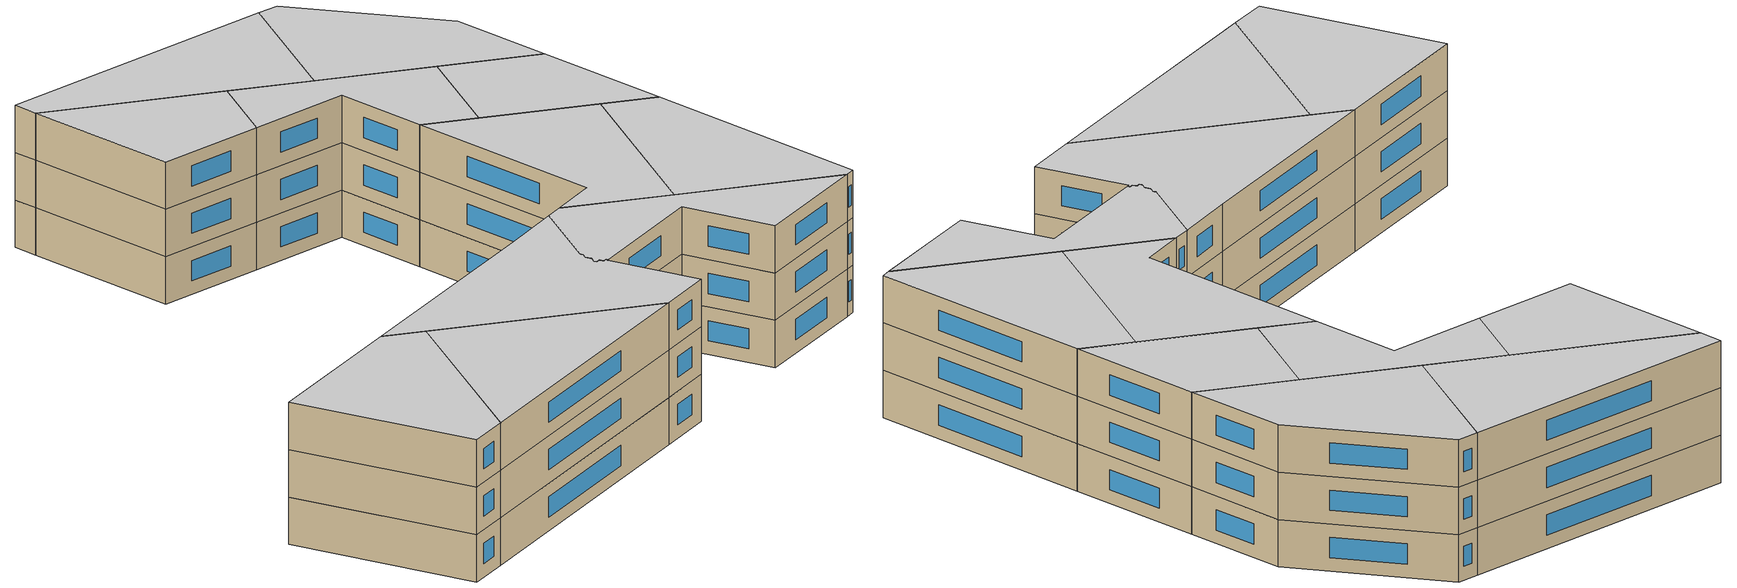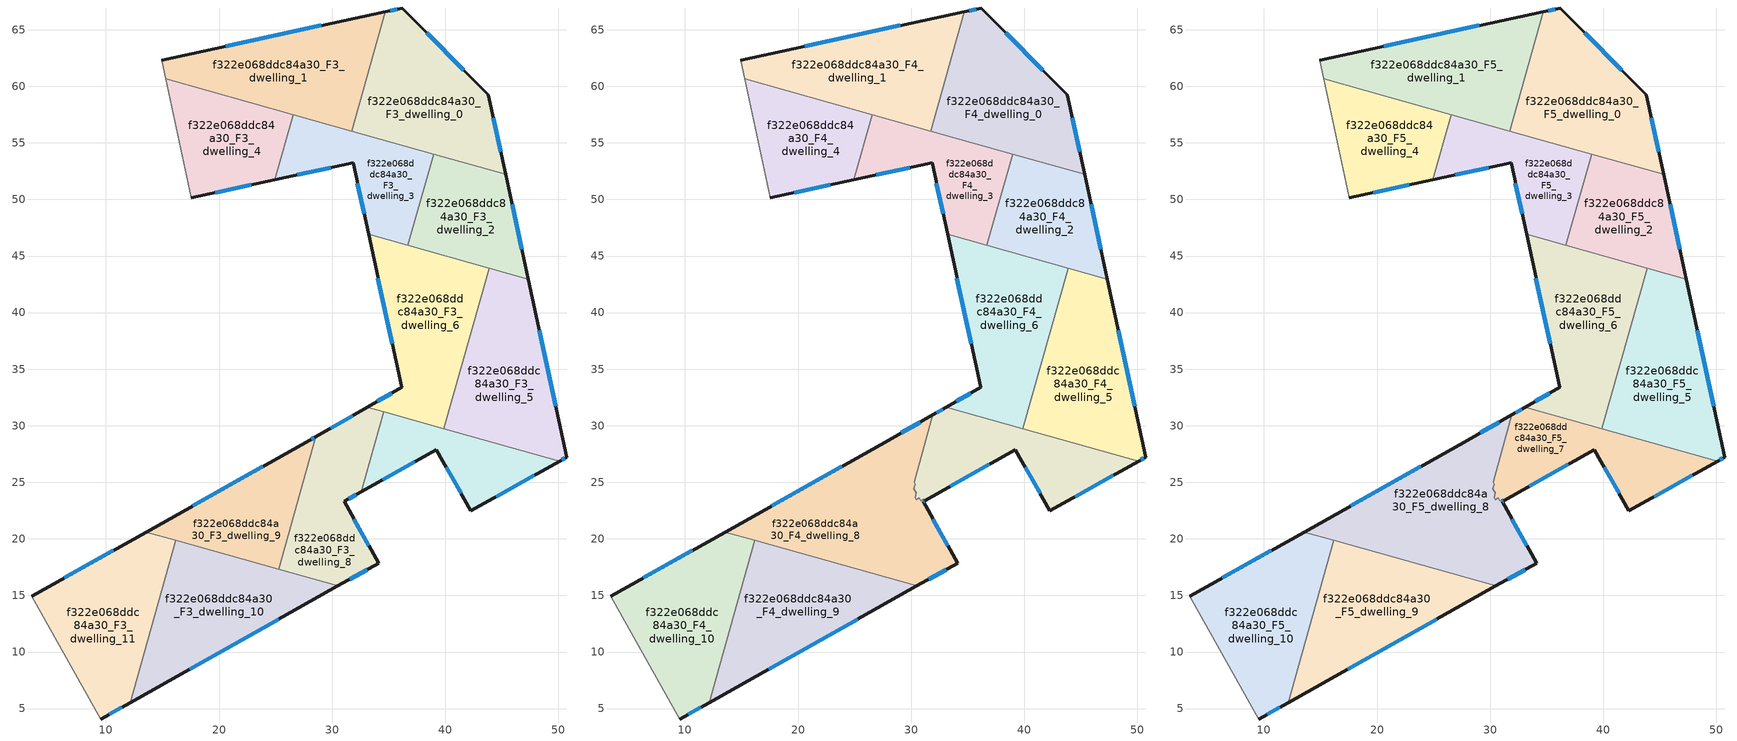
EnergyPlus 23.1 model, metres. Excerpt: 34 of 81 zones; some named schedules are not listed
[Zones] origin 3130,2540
f322e068ddc84a30_F3_dwelling_0
 floor to f322e068ddc84a30_F2_dwelling_0 (EU_floor_Construction): 43.8,59.23 45.32,52.21 31.72,56.04 34.69,66.6 36.18,66.92 z9
 wall outside (EU_wall_Construction): 45.32,52.21 43.8,59.23 36.18,66.92 34.69,66.6 z9:12
 wall to f322e068ddc84a30_F3_dwelling_1 (EU_wall_Construction): 34.69,66.6 31.72,56.04 z9:12
 wall to f322e068ddc84a30_F3_dwelling_3 (EU_wall_Construction): 31.72,56.04 38.96,54 z9:12
 wall to f322e068ddc84a30_F3_dwelling_2 (EU_wall_Construction): 38.96,54 45.32,52.21 z9:12
 window (EU_Window_Construction): 35.76,66.83 35.12,66.69 / 41.63,61.43 38.36,64.72 / 44.89,54.22 44.24,57.23 z9.86:11.14
f322e068ddc84a30_F3_dwelling_1
 floor to f322e068ddc84a30_F2_dwelling_1 (EU_floor_Construction): 34.69,66.6 31.72,56.04 15.29,60.65 14.93,62.32 z9
 wall outside (EU_wall_Construction): 34.69,66.6 14.93,62.32 z9:12
 wall adiabatic (EU_wall_Construction): 14.93,62.32 15.29,60.65 z9:12
 wall to f322e068ddc84a30_F3_dwelling_4 (EU_wall_Construction): 15.29,60.65 26.55,57.49 z9:12
 wall to f322e068ddc84a30_F3_dwelling_3 (EU_wall_Construction): 26.55,57.49 31.72,56.04 z9:12
 window (EU_Window_Construction): 29.04,65.38 20.58,63.54 z9.86:11.14
f322e068ddc84a30_F3_dwelling_10
 floor to f322e068ddc84a30_F2_dwelling_10 (EU_floor_Construction): 30.51,15.84 12.14,5.54 16.17,19.87 z9
 wall outside (EU_wall_Construction): 12.14,5.54 30.51,15.84 z9:12
 wall to f322e068ddc84a30_F3_dwelling_11 (EU_wall_Construction): 16.17,19.87 12.14,5.54 z9:12
 wall to f322e068ddc84a30_F3_dwelling_9 (EU_wall_Construction): 25.26,17.31 16.17,19.87 z9:12
 wall to f322e068ddc84a30_F3_dwelling_8 (EU_wall_Construction): 30.51,15.84 25.26,17.31 z9:12
 window (EU_Window_Construction): 17.39,8.48 25.26,12.89 z9.86:11.14
f322e068ddc84a30_F3_dwelling_11
 floor to f322e068ddc84a30_F2_dwelling_11 (EU_floor_Construction): 16.17,19.87 12.14,5.54 9.54,4.08 3.45,14.95 13.54,20.6 z9
 wall outside (EU_wall_Construction): 9.54,4.08 12.14,5.54 / 13.54,20.6 3.45,14.95 z9:12
 wall adiabatic (EU_wall_Construction): 3.45,14.95 9.54,4.08 z9:12
 wall to f322e068ddc84a30_F3_dwelling_9 (EU_wall_Construction): 16.17,19.87 13.54,20.6 z9:12
 window (EU_Window_Construction): 10.29,4.5 11.4,5.12 / 10.66,18.99 6.34,16.56 z9.86:11.14
f322e068ddc84a30_F3_dwelling_2
 floor to f322e068ddc84a30_F2_dwelling_2 (EU_floor_Construction): 45.32,52.21 47.33,42.95 36.69,45.94 38.96,54 z9
 wall outside (EU_wall_Construction): 47.33,42.95 45.32,52.21 z9:12
 wall to f322e068ddc84a30_F3_dwelling_3 (EU_wall_Construction): 38.96,54 36.69,45.94 z9:12
 wall to f322e068ddc84a30_F3_dwelling_6 (EU_wall_Construction): 36.69,45.94 43.86,43.92 z9:12
 wall to f322e068ddc84a30_F3_dwelling_5 (EU_wall_Construction): 43.86,43.92 47.33,42.95 z9:12
 window (EU_Window_Construction): 46.75,45.6 45.89,49.57 z9.86:11.14
f322e068ddc84a30_F3_dwelling_3
 floor to f322e068ddc84a30_F2_dwelling_3 (EU_floor_Construction): 38.96,54 36.69,45.94 33.21,46.92 31.84,53.24 24.94,51.74 26.55,57.49 z9
 wall outside (EU_wall_Construction): 24.94,51.74 31.84,53.24 33.21,46.92 z9:12
 wall to f322e068ddc84a30_F3_dwelling_4 (EU_wall_Construction): 26.55,57.49 24.94,51.74 z9:12
 wall to f322e068ddc84a30_F3_dwelling_6 (EU_wall_Construction): 33.21,46.92 36.69,45.94 z9:12
 window (EU_Window_Construction): 32.23,51.43 32.82,48.72 / 26.91,52.17 29.87,52.81 z9.86:11.14
f322e068ddc84a30_F3_dwelling_4
 floor to f322e068ddc84a30_F2_dwelling_4 (EU_floor_Construction): 26.55,57.49 24.94,51.74 17.56,50.15 15.29,60.65 z9
 wall outside (EU_wall_Construction): 17.56,50.15 24.94,51.74 z9:12
 wall adiabatic (EU_wall_Construction): 15.29,60.65 17.56,50.15 z9:12
 window (EU_Window_Construction): 19.67,50.6 22.83,51.29 z9.86:11.14
f322e068ddc84a30_F3_dwelling_5
 floor to f322e068ddc84a30_F2_dwelling_5 (EU_floor_Construction): 47.33,42.95 50.72,27.23 50.09,26.88 39.88,29.75 43.86,43.92 z9
 wall outside (EU_wall_Construction): 50.09,26.88 50.72,27.23 47.33,42.95 z9:12
 wall to f322e068ddc84a30_F3_dwelling_6 (EU_wall_Construction): 43.86,43.92 39.88,29.75 z9:12
 wall to f322e068ddc84a30_F3_dwelling_7 (EU_wall_Construction): 39.88,29.75 50.09,26.88 z9:12
 window (EU_Window_Construction): 49.75,31.72 48.3,38.46 / 50.27,26.98 50.54,27.13 z9.86:11.14
f322e068ddc84a30_F3_dwelling_6
 floor to f322e068ddc84a30_F2_dwelling_6 (EU_floor_Construction): 43.86,43.92 39.88,29.75 33.12,31.65 36.14,33.39 33.21,46.92 z9
 wall outside (EU_wall_Construction): 33.21,46.92 36.14,33.39 33.12,31.65 z9:12
 wall to f322e068ddc84a30_F3_dwelling_8 (EU_wall_Construction): 33.12,31.65 34.54,31.25 z9:12
 wall to f322e068ddc84a30_F3_dwelling_7 (EU_wall_Construction): 34.54,31.25 39.88,29.75 z9:12
 window (EU_Window_Construction): 35.27,32.89 33.98,32.15 / 34.05,43.05 35.3,37.25 z9.86:11.14
f322e068ddc84a30_F3_dwelling_7
 floor to f322e068ddc84a30_F2_dwelling_7 (EU_floor_Construction): 50.09,26.88 42.25,22.48 39.22,27.89 32.55,24.15 34.54,31.25 z9
 wall outside (EU_wall_Construction): 32.55,24.15 39.22,27.89 42.25,22.48 50.09,26.88 z9:12
 wall to f322e068ddc84a30_F3_dwelling_8 (EU_wall_Construction): 34.54,31.25 32.55,24.15 z9:12
 window (EU_Window_Construction): 44.49,23.74 47.85,25.62 / 40.08,26.35 41.38,24.03 / 34.45,25.22 37.31,26.82 z9.86:11.14
f322e068ddc84a30_F3_dwelling_8
 floor to f322e068ddc84a30_F2_dwelling_8 (EU_floor_Construction): 34.54,31.25 32.55,24.15 31.05,23.31 34.1,17.85 30.51,15.84 25.26,17.31 28.55,29.02 33.12,31.65 z9
 wall outside (EU_wall_Construction): 33.12,31.65 28.55,29.02 / 30.51,15.84 34.1,17.85 31.05,23.31 32.55,24.15 z9:12
 wall to f322e068ddc84a30_F3_dwelling_9 (EU_wall_Construction): 28.55,29.02 25.26,17.31 z9:12
 window (EU_Window_Construction): 31.81,30.9 29.85,29.77 / 31.48,23.55 32.12,23.91 / 33.23,19.41 31.92,21.75 / 31.54,16.41 33.08,17.28 z9.86:11.14
f322e068ddc84a30_F3_dwelling_9
 floor to f322e068ddc84a30_F2_dwelling_9 (EU_floor_Construction): 28.55,29.02 25.26,17.31 13.54,20.6 28.01,28.72 z9
 wall outside (EU_wall_Construction): 28.55,29.02 28.01,28.72 13.54,20.6 z9:12
 window (EU_Window_Construction): 23.88,26.4 17.68,22.92 / 28.4,28.94 28.17,28.8 z9.86:11.14
f322e068ddc84a30_F4_dwelling_0
 floor to f322e068ddc84a30_F3_dwelling_0 (EU_floor_Construction): 43.8,59.23 45.32,52.21 31.72,56.04 34.69,66.6 36.18,66.92 z12
 wall outside (EU_wall_Construction): 45.32,52.21 43.8,59.23 36.18,66.92 34.69,66.6 z12:15
 wall to f322e068ddc84a30_F4_dwelling_1 (EU_wall_Construction): 34.69,66.6 31.72,56.04 z12:15
 wall to f322e068ddc84a30_F4_dwelling_3 (EU_wall_Construction): 31.72,56.04 38.96,54 z12:15
 wall to f322e068ddc84a30_F4_dwelling_2 (EU_wall_Construction): 38.96,54 45.32,52.21 z12:15
 window (EU_Window_Construction): 35.76,66.83 35.12,66.69 / 41.63,61.43 38.36,64.72 / 44.89,54.22 44.24,57.23 z12.86:14.14
f322e068ddc84a30_F4_dwelling_1
 floor to f322e068ddc84a30_F3_dwelling_1 (EU_floor_Construction): 34.69,66.6 31.72,56.04 15.29,60.65 14.93,62.32 z12
 wall outside (EU_wall_Construction): 34.69,66.6 14.93,62.32 z12:15
 wall adiabatic (EU_wall_Construction): 14.93,62.32 15.29,60.65 z12:15
 wall to f322e068ddc84a30_F4_dwelling_4 (EU_wall_Construction): 15.29,60.65 26.55,57.49 z12:15
 wall to f322e068ddc84a30_F4_dwelling_3 (EU_wall_Construction): 26.55,57.49 31.72,56.04 z12:15
 window (EU_Window_Construction): 29.04,65.38 20.58,63.54 z12.86:14.14
f322e068ddc84a30_F4_dwelling_10
 floor to f322e068ddc84a30_F3_dwelling_11 (EU_floor_Construction): 16.17,19.87 12.14,5.54 9.54,4.08 3.45,14.95 13.54,20.6 z12
 wall outside (EU_wall_Construction): 9.54,4.08 12.14,5.54 / 13.54,20.6 3.45,14.95 z12:15
 wall to f322e068ddc84a30_F4_dwelling_9 (EU_wall_Construction): 12.14,5.54 16.17,19.87 z12:15
 wall adiabatic (EU_wall_Construction): 3.45,14.95 9.54,4.08 z12:15
 wall to f322e068ddc84a30_F4_dwelling_8 (EU_wall_Construction): 16.17,19.87 13.54,20.6 z12:15
 window (EU_Window_Construction): 10.29,4.5 11.4,5.12 / 10.66,18.99 6.34,16.56 z12.86:14.14
f322e068ddc84a30_F4_dwelling_2
 floor to f322e068ddc84a30_F3_dwelling_2 (EU_floor_Construction): 45.32,52.21 47.33,42.95 36.69,45.94 38.96,54 z12
 wall outside (EU_wall_Construction): 47.33,42.95 45.32,52.21 z12:15
 wall to f322e068ddc84a30_F4_dwelling_3 (EU_wall_Construction): 38.96,54 36.69,45.94 z12:15
 wall to f322e068ddc84a30_F4_dwelling_6 (EU_wall_Construction): 36.69,45.94 43.86,43.92 z12:15
 wall to f322e068ddc84a30_F4_dwelling_5 (EU_wall_Construction): 43.86,43.92 47.33,42.95 z12:15
 window (EU_Window_Construction): 46.75,45.6 45.89,49.57 z12.86:14.14
f322e068ddc84a30_F4_dwelling_3
 floor to f322e068ddc84a30_F3_dwelling_3 (EU_floor_Construction): 38.96,54 36.69,45.94 33.21,46.92 31.84,53.24 24.94,51.74 26.55,57.49 z12
 wall outside (EU_wall_Construction): 24.94,51.74 31.84,53.24 33.21,46.92 z12:15
 wall to f322e068ddc84a30_F4_dwelling_4 (EU_wall_Construction): 26.55,57.49 24.94,51.74 z12:15
 wall to f322e068ddc84a30_F4_dwelling_6 (EU_wall_Construction): 33.21,46.92 36.69,45.94 z12:15
 window (EU_Window_Construction): 32.23,51.43 32.82,48.72 / 26.91,52.17 29.87,52.81 z12.86:14.14
f322e068ddc84a30_F4_dwelling_4
 floor to f322e068ddc84a30_F3_dwelling_4 (EU_floor_Construction): 26.55,57.49 24.94,51.74 17.56,50.15 15.29,60.65 z12
 wall outside (EU_wall_Construction): 17.56,50.15 24.94,51.74 z12:15
 wall adiabatic (EU_wall_Construction): 15.29,60.65 17.56,50.15 z12:15
 window (EU_Window_Construction): 19.67,50.6 22.83,51.29 z12.86:14.14
f322e068ddc84a30_F4_dwelling_5
 floor to f322e068ddc84a30_F3_dwelling_5 (EU_floor_Construction): 47.33,42.95 50.72,27.23 50.09,26.88 39.88,29.75 43.86,43.92 z12
 wall outside (EU_wall_Construction): 50.09,26.88 50.72,27.23 47.33,42.95 z12:15
 wall to f322e068ddc84a30_F4_dwelling_6 (EU_wall_Construction): 43.86,43.92 39.88,29.75 z12:15
 wall to f322e068ddc84a30_F4_dwelling_7 (EU_wall_Construction): 39.88,29.75 50.09,26.88 z12:15
 window (EU_Window_Construction): 49.75,31.72 48.3,38.46 / 50.27,26.98 50.54,27.13 z12.86:14.14
f322e068ddc84a30_F4_dwelling_6
 floor to f322e068ddc84a30_F3_dwelling_6 (EU_floor_Construction): 43.86,43.92 39.88,29.75 33.12,31.65 36.14,33.39 33.21,46.92 z12
 wall outside (EU_wall_Construction): 33.21,46.92 36.14,33.39 33.12,31.65 z12:15
 wall to f322e068ddc84a30_F4_dwelling_7 (EU_wall_Construction): 33.12,31.65 39.88,29.75 z12:15
 window (EU_Window_Construction): 35.27,32.89 33.98,32.15 / 34.05,43.05 35.3,37.25 z12.86:14.14
f322e068ddc84a30_F4_dwelling_7
 floor to f322e068ddc84a30_F3_dwelling_7 (EU_floor_Construction): 50.09,26.88 42.25,22.48 39.22,27.89 32.55,24.15 34.54,31.25 z12
 floor to f322e068ddc84a30_F3_dwelling_8 (EU_floor_Construction): 34.54,31.25 32.55,24.15 31.18,23.38 31.1,23.51 30.84,23.36 30.7,23.62 30.43,23.48 30.34,23.65 30.45,24.06 30.24,24.43 30.36,24.84 30.26,25.02 31.93,30.97 33.12,31.65 z12
 wall outside (EU_wall_Construction): 33.12,31.65 31.93,30.97 / 31.18,23.38 39.22,27.89 42.25,22.48 50.09,26.88 z12:15
 wall to f322e068ddc84a30_F4_dwelling_8 (EU_wall_Construction): 31.93,30.97 30.26,25.02 30.36,24.84 30.24,24.43 30.45,24.06 30.34,23.65 30.43,23.48 30.7,23.62 30.84,23.36 31.1,23.51 31.18,23.38 z12:15
 window (EU_Window_Construction): 32.78,31.46 32.27,31.16 / 44.49,23.74 47.85,25.62 / 40.08,26.35 41.38,24.03 / 33.47,24.67 36.92,26.6 z12.86:14.14
f322e068ddc84a30_F4_dwelling_8
 floor to f322e068ddc84a30_F3_dwelling_8 (EU_floor_Construction): 31.93,30.97 30.26,25.02 30.36,24.84 30.24,24.43 30.45,24.06 30.34,23.65 30.43,23.48 30.7,23.62 30.84,23.36 31.1,23.51 31.18,23.38 31.05,23.31 34.1,17.85 30.51,15.84 25.26,17.31 28.55,29.02 z12
 floor to f322e068ddc84a30_F3_dwelling_9 (EU_floor_Construction): 28.55,29.02 25.26,17.31 13.54,20.6 28.01,28.72 z12
 wall outside (EU_wall_Construction): 30.51,15.84 34.1,17.85 31.05,23.31 31.18,23.38 / 31.93,30.97 28.01,28.72 13.54,20.6 z12:15
 wall to f322e068ddc84a30_F4_dwelling_9 (EU_wall_Construction): 16.17,19.87 30.51,15.84 z12:15
 window (EU_Window_Construction): 31.08,23.33 31.14,23.36 / 33.23,19.41 31.92,21.75 / 31.54,16.41 33.08,17.28 / 23.88,26.4 17.68,22.92 / 30.81,30.32 29.13,29.36 z12.86:14.14
f322e068ddc84a30_F4_dwelling_9
 floor to f322e068ddc84a30_F3_dwelling_10 (EU_floor_Construction): 30.51,15.84 12.14,5.54 16.17,19.87 z12
 wall outside (EU_wall_Construction): 12.14,5.54 30.51,15.84 z12:15
 window (EU_Window_Construction): 17.39,8.48 25.26,12.89 z12.86:14.14
f322e068ddc84a30_F5_dwelling_0
 floor to f322e068ddc84a30_F4_dwelling_0 (EU_floor_Construction): 43.8,59.23 45.32,52.21 31.72,56.04 34.69,66.6 36.18,66.92 z15
 wall outside (EU_wall_Construction): 45.32,52.21 43.8,59.23 36.18,66.92 34.69,66.6 z15:18
 wall to f322e068ddc84a30_F5_dwelling_1 (EU_wall_Construction): 34.69,66.6 31.72,56.04 z15:18
 wall to f322e068ddc84a30_F5_dwelling_3 (EU_wall_Construction): 31.72,56.04 38.96,54 z15:18
 wall to f322e068ddc84a30_F5_dwelling_2 (EU_wall_Construction): 38.96,54 45.32,52.21 z15:18
 window (EU_Window_Construction): 35.76,66.83 35.12,66.69 / 41.63,61.43 38.36,64.72 / 44.89,54.22 44.24,57.23 z15.86:17.14
 ceiling to f322e068ddc84a30_F6_dwelling_0 (EU_floor_Construction): 45.32,52.21 43.8,59.23 36.18,66.92 34.69,66.6 31.72,56.04 z18
f322e068ddc84a30_F5_dwelling_1
 floor to f322e068ddc84a30_F4_dwelling_1 (EU_floor_Construction): 34.69,66.6 31.72,56.04 15.29,60.65 14.93,62.32 z15
 wall outside (EU_wall_Construction): 34.69,66.6 14.93,62.32 z15:18
 wall adiabatic (EU_wall_Construction): 14.93,62.32 15.29,60.65 z15:18
 wall to f322e068ddc84a30_F5_dwelling_4 (EU_wall_Construction): 15.29,60.65 26.55,57.49 z15:18
 wall to f322e068ddc84a30_F5_dwelling_3 (EU_wall_Construction): 26.55,57.49 31.72,56.04 z15:18
 window (EU_Window_Construction): 29.04,65.38 20.58,63.54 z15.86:17.14
 ceiling to f322e068ddc84a30_F6_dwelling_1 (EU_floor_Construction): 31.72,56.04 34.69,66.6 14.93,62.32 15.29,60.65 z18
f322e068ddc84a30_F5_dwelling_10
 floor to f322e068ddc84a30_F4_dwelling_10 (EU_floor_Construction): 16.17,19.87 12.14,5.54 9.54,4.08 3.45,14.95 13.54,20.6 z15
 wall outside (EU_wall_Construction): 9.54,4.08 12.14,5.54 / 13.54,20.6 3.45,14.95 z15:18
 wall to f322e068ddc84a30_F5_dwelling_9 (EU_wall_Construction): 12.14,5.54 16.17,19.87 z15:18
 wall adiabatic (EU_wall_Construction): 3.45,14.95 9.54,4.08 z15:18
 wall to f322e068ddc84a30_F5_dwelling_8 (EU_wall_Construction): 16.17,19.87 13.54,20.6 z15:18
 window (EU_Window_Construction): 10.29,4.5 11.4,5.12 / 10.66,18.99 6.34,16.56 z15.86:17.14
 ceiling to f322e068ddc84a30_F6_dwelling_10 (EU_floor_Construction): 12.14,5.54 16.17,19.87 13.54,20.6 3.45,14.95 9.54,4.08 z18
f322e068ddc84a30_F5_dwelling_2
 floor to f322e068ddc84a30_F4_dwelling_2 (EU_floor_Construction): 45.32,52.21 47.33,42.95 36.69,45.94 38.96,54 z15
 wall outside (EU_wall_Construction): 47.33,42.95 45.32,52.21 z15:18
 wall to f322e068ddc84a30_F5_dwelling_3 (EU_wall_Construction): 38.96,54 36.69,45.94 z15:18
 wall to f322e068ddc84a30_F5_dwelling_6 (EU_wall_Construction): 36.69,45.94 43.86,43.92 z15:18
 wall to f322e068ddc84a30_F5_dwelling_5 (EU_wall_Construction): 43.86,43.92 47.33,42.95 z15:18
 window (EU_Window_Construction): 46.75,45.6 45.89,49.57 z15.86:17.14
 ceiling to f322e068ddc84a30_F6_dwelling_2 (EU_floor_Construction): 47.33,42.95 45.32,52.21 38.96,54 36.69,45.94 z18
f322e068ddc84a30_F5_dwelling_3
 floor to f322e068ddc84a30_F4_dwelling_3 (EU_floor_Construction): 38.96,54 36.69,45.94 33.21,46.92 31.84,53.24 24.94,51.74 26.55,57.49 z15
 wall outside (EU_wall_Construction): 24.94,51.74 31.84,53.24 33.21,46.92 z15:18
 wall to f322e068ddc84a30_F5_dwelling_4 (EU_wall_Construction): 26.55,57.49 24.94,51.74 z15:18
 wall to f322e068ddc84a30_F5_dwelling_6 (EU_wall_Construction): 33.21,46.92 36.69,45.94 z15:18
 window (EU_Window_Construction): 32.23,51.43 32.82,48.72 / 26.91,52.17 29.87,52.81 z15.86:17.14
 ceiling to f322e068ddc84a30_F6_dwelling_3 (EU_floor_Construction): 36.69,45.94 38.96,54 26.55,57.49 24.94,51.74 31.84,53.24 33.21,46.92 z18
f322e068ddc84a30_F5_dwelling_4
 floor to f322e068ddc84a30_F4_dwelling_4 (EU_floor_Construction): 26.55,57.49 24.94,51.74 17.56,50.15 15.29,60.65 z15
 wall outside (EU_wall_Construction): 17.56,50.15 24.94,51.74 z15:18
 wall adiabatic (EU_wall_Construction): 15.29,60.65 17.56,50.15 z15:18
 window (EU_Window_Construction): 19.67,50.6 22.83,51.29 z15.86:17.14
 ceiling to f322e068ddc84a30_F6_dwelling_4 (EU_floor_Construction): 24.94,51.74 26.55,57.49 15.29,60.65 17.56,50.15 z18
f322e068ddc84a30_F5_dwelling_5
 floor to f322e068ddc84a30_F4_dwelling_5 (EU_floor_Construction): 47.33,42.95 50.72,27.23 50.09,26.88 39.88,29.75 43.86,43.92 z15
 wall outside (EU_wall_Construction): 50.09,26.88 50.72,27.23 47.33,42.95 z15:18
 wall to f322e068ddc84a30_F5_dwelling_6 (EU_wall_Construction): 43.86,43.92 39.88,29.75 z15:18
 wall to f322e068ddc84a30_F5_dwelling_7 (EU_wall_Construction): 39.88,29.75 50.09,26.88 z15:18
 window (EU_Window_Construction): 49.75,31.72 48.3,38.46 / 50.27,26.98 50.54,27.13 z15.86:17.14
 ceiling to f322e068ddc84a30_F6_dwelling_5 (EU_floor_Construction): 50.72,27.23 47.33,42.95 43.86,43.92 39.88,29.75 50.09,26.88 z18
f322e068ddc84a30_F5_dwelling_6
 floor to f322e068ddc84a30_F4_dwelling_6 (EU_floor_Construction): 43.86,43.92 39.88,29.75 33.12,31.65 36.14,33.39 33.21,46.92 z15
 wall outside (EU_wall_Construction): 33.21,46.92 36.14,33.39 33.12,31.65 z15:18
 wall to f322e068ddc84a30_F5_dwelling_7 (EU_wall_Construction): 33.12,31.65 39.88,29.75 z15:18
 window (EU_Window_Construction): 35.27,32.89 33.98,32.15 / 34.05,43.05 35.3,37.25 z15.86:17.14
 ceiling to f322e068ddc84a30_F6_dwelling_6 (EU_floor_Construction): 39.88,29.75 43.86,43.92 33.21,46.92 36.14,33.39 33.12,31.65 z18
f322e068ddc84a30_F5_dwelling_7
 floor to f322e068ddc84a30_F4_dwelling_7 (EU_floor_Construction): 50.09,26.88 42.25,22.48 39.22,27.89 31.18,23.38 31.1,23.51 30.84,23.36 30.7,23.62 30.43,23.48 30.34,23.65 30.45,24.06 30.24,24.43 30.36,24.84 30.26,25.02 31.93,30.97 33.12,31.65 z15
 wall outside (EU_wall_Construction): 33.12,31.65 31.93,30.97 / 31.18,23.38 39.22,27.89 42.25,22.48 50.09,26.88 z15:18
 wall to f322e068ddc84a30_F5_dwelling_8 (EU_wall_Construction): 31.93,30.97 30.26,25.02 30.36,24.84 30.24,24.43 30.45,24.06 30.34,23.65 30.43,23.48 30.7,23.62 30.84,23.36 31.1,23.51 31.18,23.38 z15:18
 window (EU_Window_Construction): 32.78,31.46 32.27,31.16 / 44.49,23.74 47.85,25.62 / 40.08,26.35 41.38,24.03 / 33.47,24.67 36.92,26.6 z15.86:17.14
 ceiling to f322e068ddc84a30_F6_dwelling_7 (EU_floor_Construction): 50.09,26.88 33.12,31.65 31.93,30.97 30.26,25.02 30.36,24.84 30.24,24.43 30.45,24.06 30.34,23.65 30.43,23.48 30.7,23.62 30.84,23.36 31.1,23.51 31.18,23.38 39.22,27.89 42.25,22.48 z18
f322e068ddc84a30_F5_dwelling_8
 floor to f322e068ddc84a30_F4_dwelling_8 (EU_floor_Construction): 31.93,30.97 30.26,25.02 30.36,24.84 30.24,24.43 30.45,24.06 30.34,23.65 30.43,23.48 30.7,23.62 30.84,23.36 31.1,23.51 31.18,23.38 31.05,23.31 34.1,17.85 30.51,15.84 13.54,20.6 28.01,28.72 z15
 wall outside (EU_wall_Construction): 30.51,15.84 34.1,17.85 31.05,23.31 31.18,23.38 / 31.93,30.97 28.01,28.72 13.54,20.6 z15:18
 wall to f322e068ddc84a30_F5_dwelling_9 (EU_wall_Construction): 16.17,19.87 30.51,15.84 z15:18
 window (EU_Window_Construction): 31.08,23.33 31.14,23.36 / 33.23,19.41 31.92,21.75 / 31.54,16.41 33.08,17.28 / 23.88,26.4 17.68,22.92 / 30.81,30.32 29.13,29.36 z15.86:17.14
 ceiling to f322e068ddc84a30_F6_dwelling_8 (EU_floor_Construction): 34.1,17.85 31.05,23.31 31.18,23.38 31.1,23.51 30.84,23.36 30.7,23.62 30.43,23.48 30.34,23.65 30.45,24.06 30.24,24.43 30.36,24.84 30.26,25.02 31.93,30.97 28.01,28.72 13.54,20.6 30.51,15.84 z18
f322e068ddc84a30_F5_dwelling_9
 floor to f322e068ddc84a30_F4_dwelling_9 (EU_floor_Construction): 30.51,15.84 12.14,5.54 16.17,19.87 z15
 wall outside (EU_wall_Construction): 12.14,5.54 30.51,15.84 z15:18
 window (EU_Window_Construction): 17.39,8.48 25.26,12.89 z15.86:17.14
 ceiling to f322e068ddc84a30_F6_dwelling_9 (EU_floor_Construction): 30.51,15.84 16.17,19.87 12.14,5.54 z18
[Building]
EU S2 Campaign: North Axis=0; Terrain=City; Solar Distribution=FullExterior
[Site:Location]
Helsinki-Vantaa.AP: Latitude=60.317; Longitude=24.963; Time Zone=2; Elevation=54.6
[SizingPeriod:WeatherFileDays]
AnnualSizingPeriod: Begin Month=1; Begin Day of Month=1; End Month=12; End Day of Month=31; Day of Week for Start Day=Monday; Use Weather File Daylight Saving Period=No; Use Weather File Rain and Snow Indicators=No
[MATERIAL]
EU_InternalMass_Material: Roughness=MediumRough; Thickness=0.1; Conductivity=1; Density=1800; Specific Heat=900; Thermal Absorptance=0.9; Solar Absorptance=0.7; Visible Absorptance=0.7
[MATERIAL:NOMASS] Roughness=MediumRough; Thermal Absorptance=0.9; Solar Absorptance=0.7; Visible Absorptance=0.7
Name | Thermal Resistance
EU_wall_NoMass | 5.91765
EU_floor_NoMass | 6.2875
[WINDOWMATERIAL:SIMPLEGLAZINGSYSTEM]
EU_Window_SimpleGlazing: UFactor=0.994035; Solar Heat Gain Coefficient=0.7; Visible Transmittance=0.7
[CONSTRUCTION]
EU_wall_Construction: EU_wall_NoMass
EU_floor_Construction: EU_floor_NoMass
EU_Window_Construction: EU_Window_SimpleGlazing
EU_InternalMass_Construction: EU_InternalMass_Material
[ZONE] Type=1; Multiplier=1; Ceiling Height=autocalculate; Floor Area=autocalculate; Part of Total Floor Area=Yes
Name | Volume
f322e068ddc84a30_F3_dwelling_0; f322e068ddc84a30_F4_dwelling_0; f322e068ddc84a30_F5_dwelling_0 | 332.662
f322e068ddc84a30_F3_dwelling_1; f322e068ddc84a30_F4_dwelling_1; f322e068ddc84a30_F5_dwelling_1 | 332.667
f322e068ddc84a30_F3_dwelling_10; f322e068ddc84a30_F4_dwelling_9; f322e068ddc84a30_F5_dwelling_9 | 332.653
f322e068ddc84a30_F4_dwelling_10; f322e068ddc84a30_F5_dwelling_10; f322e068ddc84a30_F3_dwelling_11 | 332.717
f322e068ddc84a30_F3_dwelling_2; f322e068ddc84a30_F4_dwelling_2; f322e068ddc84a30_F5_dwelling_2 | 221.779
f322e068ddc84a30_F3_dwelling_3; f322e068ddc84a30_F4_dwelling_3; f322e068ddc84a30_F5_dwelling_3 | 221.792
f322e068ddc84a30_F3_dwelling_4; f322e068ddc84a30_F4_dwelling_4; f322e068ddc84a30_F5_dwelling_4 | 226.344
f322e068ddc84a30_F3_dwelling_5; f322e068ddc84a30_F4_dwelling_5; f322e068ddc84a30_F5_dwelling_5 | 330.368
f322e068ddc84a30_F3_dwelling_6; f322e068ddc84a30_F4_dwelling_6; f322e068ddc84a30_F5_dwelling_6 | 330.428
f322e068ddc84a30_F3_dwelling_7 | 191.161
f322e068ddc84a30_F4_dwelling_7; f322e068ddc84a30_F5_dwelling_7 | 248.999
f322e068ddc84a30_F3_dwelling_8 | 252.43
f322e068ddc84a30_F4_dwelling_8; f322e068ddc84a30_F5_dwelling_8 | 416.416
f322e068ddc84a30_F3_dwelling_9 | 221.81
[INTERNALMASS] Construction=EU_InternalMass_Construction
Name | Zone or ZoneList | Surface Area
f322e068ddc84a30_F3_dwelling_0_EU_InternalMass | f322e068ddc84a30_F3_dwelling_0 | 110.887
f322e068ddc84a30_F3_dwelling_1_EU_InternalMass | f322e068ddc84a30_F3_dwelling_1 | 110.889
f322e068ddc84a30_F3_dwelling_2_EU_InternalMass | f322e068ddc84a30_F3_dwelling_2 | 73.9264
f322e068ddc84a30_F3_dwelling_3_EU_InternalMass | f322e068ddc84a30_F3_dwelling_3 | 73.9304
f322e068ddc84a30_F3_dwelling_4_EU_InternalMass | f322e068ddc84a30_F3_dwelling_4 | 75.4497
f322e068ddc84a30_F3_dwelling_5_EU_InternalMass | f322e068ddc84a30_F3_dwelling_5 | 110.122
f322e068ddc84a30_F3_dwelling_6_EU_InternalMass | f322e068ddc84a30_F3_dwelling_6 | 110.142
f322e068ddc84a30_F3_dwelling_7_EU_InternalMass | f322e068ddc84a30_F3_dwelling_7 | 63.7204
f322e068ddc84a30_F3_dwelling_8_EU_InternalMass | f322e068ddc84a30_F3_dwelling_8 | 84.1442
f322e068ddc84a30_F3_dwelling_9_EU_InternalMass | f322e068ddc84a30_F3_dwelling_9 | 73.9368
f322e068ddc84a30_F3_dwelling_10_EU_InternalMass | f322e068ddc84a30_F3_dwelling_10 | 110.891
f322e068ddc84a30_F3_dwelling_11_EU_InternalMass | f322e068ddc84a30_F3_dwelling_11 | 110.906
f322e068ddc84a30_F4_dwelling_0_EU_InternalMass | f322e068ddc84a30_F4_dwelling_0 | 110.887
f322e068ddc84a30_F4_dwelling_1_EU_InternalMass | f322e068ddc84a30_F4_dwelling_1 | 110.889
f322e068ddc84a30_F4_dwelling_2_EU_InternalMass | f322e068ddc84a30_F4_dwelling_2 | 73.9264
f322e068ddc84a30_F4_dwelling_3_EU_InternalMass | f322e068ddc84a30_F4_dwelling_3 | 73.9304
f322e068ddc84a30_F4_dwelling_4_EU_InternalMass | f322e068ddc84a30_F4_dwelling_4 | 75.4497
f322e068ddc84a30_F4_dwelling_5_EU_InternalMass | f322e068ddc84a30_F4_dwelling_5 | 110.122
f322e068ddc84a30_F4_dwelling_6_EU_InternalMass | f322e068ddc84a30_F4_dwelling_6 | 110.142
f322e068ddc84a30_F4_dwelling_7_EU_InternalMass | f322e068ddc84a30_F4_dwelling_7 | 83.0002
f322e068ddc84a30_F4_dwelling_8_EU_InternalMass | f322e068ddc84a30_F4_dwelling_8 | 138.805
f322e068ddc84a30_F4_dwelling_9_EU_InternalMass | f322e068ddc84a30_F4_dwelling_9 | 110.891
f322e068ddc84a30_F4_dwelling_10_EU_InternalMass | f322e068ddc84a30_F4_dwelling_10 | 110.906
f322e068ddc84a30_F5_dwelling_0_EU_InternalMass | f322e068ddc84a30_F5_dwelling_0 | 110.887
f322e068ddc84a30_F5_dwelling_1_EU_InternalMass | f322e068ddc84a30_F5_dwelling_1 | 110.889
f322e068ddc84a30_F5_dwelling_2_EU_InternalMass | f322e068ddc84a30_F5_dwelling_2 | 73.9264
f322e068ddc84a30_F5_dwelling_3_EU_InternalMass | f322e068ddc84a30_F5_dwelling_3 | 73.9304
f322e068ddc84a30_F5_dwelling_4_EU_InternalMass | f322e068ddc84a30_F5_dwelling_4 | 75.4497
f322e068ddc84a30_F5_dwelling_5_EU_InternalMass | f322e068ddc84a30_F5_dwelling_5 | 110.122
f322e068ddc84a30_F5_dwelling_6_EU_InternalMass | f322e068ddc84a30_F5_dwelling_6 | 110.142
f322e068ddc84a30_F5_dwelling_7_EU_InternalMass | f322e068ddc84a30_F5_dwelling_7 | 83.0002
f322e068ddc84a30_F5_dwelling_8_EU_InternalMass | f322e068ddc84a30_F5_dwelling_8 | 138.805
f322e068ddc84a30_F5_dwelling_9_EU_InternalMass | f322e068ddc84a30_F5_dwelling_9 | 110.891
f322e068ddc84a30_F5_dwelling_10_EU_InternalMass | f322e068ddc84a30_F5_dwelling_10 | 110.906
[OTHEREQUIPMENT] Fuel Type=Electricity; Design Level Calculation Method=Watts/Area; Power per Zone Floor Area=1; Fraction Latent=0; Fraction Radiant=0; Fraction Lost=0; Carbon Dioxide Generation Rate=0; EndUse Subcategory=EU_Step8_InternalGains
Name | Zone or ZoneList or Space or SpaceList | Schedule
EU_Step8_InternalGain_f322e068ddc84a30_F3_dwelling_0_f000 | f322e068ddc84a30_F3_dwelling_0 | EU_Step8_GainSchedule_f322e068ddc84a30_F3_dwelling_0_f000
EU_Step8_InternalGain_f322e068ddc84a30_F3_dwelling_1_f000 | f322e068ddc84a30_F3_dwelling_1 | EU_Step8_GainSchedule_f322e068ddc84a30_F3_dwelling_1_f000
EU_Step8_InternalGain_f322e068ddc84a30_F3_dwelling_2_f000 | f322e068ddc84a30_F3_dwelling_2 | EU_Step8_GainSchedule_f322e068ddc84a30_F3_dwelling_2_f000
EU_Step8_InternalGain_f322e068ddc84a30_F3_dwelling_3_f000 | f322e068ddc84a30_F3_dwelling_3 | EU_Step8_GainSchedule_f322e068ddc84a30_F3_dwelling_3_f000
EU_Step8_InternalGain_f322e068ddc84a30_F3_dwelling_4_f000 | f322e068ddc84a30_F3_dwelling_4 | EU_Step8_GainSchedule_f322e068ddc84a30_F3_dwelling_4_f000
EU_Step8_InternalGain_f322e068ddc84a30_F3_dwelling_5_f000 | f322e068ddc84a30_F3_dwelling_5 | EU_Step8_GainSchedule_f322e068ddc84a30_F3_dwelling_5_f000
EU_Step8_InternalGain_f322e068ddc84a30_F3_dwelling_6_f000 | f322e068ddc84a30_F3_dwelling_6 | EU_Step8_GainSchedule_f322e068ddc84a30_F3_dwelling_6_f000
EU_Step8_InternalGain_f322e068ddc84a30_F3_dwelling_7_f000 | f322e068ddc84a30_F3_dwelling_7 | EU_Step8_GainSchedule_f322e068ddc84a30_F3_dwelling_7_f000
EU_Step8_InternalGain_f322e068ddc84a30_F3_dwelling_8_f000 | f322e068ddc84a30_F3_dwelling_8 | EU_Step8_GainSchedule_f322e068ddc84a30_F3_dwelling_8_f000
EU_Step8_InternalGain_f322e068ddc84a30_F3_dwelling_9_f000 | f322e068ddc84a30_F3_dwelling_9 | EU_Step8_GainSchedule_f322e068ddc84a30_F3_dwelling_9_f000
EU_Step8_InternalGain_f322e068ddc84a30_F3_dwelling_10_f000 | f322e068ddc84a30_F3_dwelling_10 | EU_Step8_GainSchedule_f322e068ddc84a30_F3_dwelling_10_f000
EU_Step8_InternalGain_f322e068ddc84a30_F3_dwelling_11_f000 | f322e068ddc84a30_F3_dwelling_11 | EU_Step8_GainSchedule_f322e068ddc84a30_F3_dwelling_11_f000
EU_Step8_InternalGain_f322e068ddc84a30_F4_dwelling_0_f000 | f322e068ddc84a30_F4_dwelling_0 | EU_Step8_GainSchedule_f322e068ddc84a30_F4_dwelling_0_f000
EU_Step8_InternalGain_f322e068ddc84a30_F4_dwelling_1_f000 | f322e068ddc84a30_F4_dwelling_1 | EU_Step8_GainSchedule_f322e068ddc84a30_F4_dwelling_1_f000
EU_Step8_InternalGain_f322e068ddc84a30_F4_dwelling_2_f000 | f322e068ddc84a30_F4_dwelling_2 | EU_Step8_GainSchedule_f322e068ddc84a30_F4_dwelling_2_f000
EU_Step8_InternalGain_f322e068ddc84a30_F4_dwelling_3_f000 | f322e068ddc84a30_F4_dwelling_3 | EU_Step8_GainSchedule_f322e068ddc84a30_F4_dwelling_3_f000
EU_Step8_InternalGain_f322e068ddc84a30_F4_dwelling_4_f000 | f322e068ddc84a30_F4_dwelling_4 | EU_Step8_GainSchedule_f322e068ddc84a30_F4_dwelling_4_f000
EU_Step8_InternalGain_f322e068ddc84a30_F4_dwelling_5_f000 | f322e068ddc84a30_F4_dwelling_5 | EU_Step8_GainSchedule_f322e068ddc84a30_F4_dwelling_5_f000
EU_Step8_InternalGain_f322e068ddc84a30_F4_dwelling_6_f000 | f322e068ddc84a30_F4_dwelling_6 | EU_Step8_GainSchedule_f322e068ddc84a30_F4_dwelling_6_f000
EU_Step8_InternalGain_f322e068ddc84a30_F4_dwelling_7_f000 | f322e068ddc84a30_F4_dwelling_7 | EU_Step8_GainSchedule_f322e068ddc84a30_F4_dwelling_7_f000
EU_Step8_InternalGain_f322e068ddc84a30_F4_dwelling_8_f000 | f322e068ddc84a30_F4_dwelling_8 | EU_Step8_GainSchedule_f322e068ddc84a30_F4_dwelling_8_f000
EU_Step8_InternalGain_f322e068ddc84a30_F4_dwelling_9_f000 | f322e068ddc84a30_F4_dwelling_9 | EU_Step8_GainSchedule_f322e068ddc84a30_F4_dwelling_9_f000
EU_Step8_InternalGain_f322e068ddc84a30_F4_dwelling_10_f000 | f322e068ddc84a30_F4_dwelling_10 | EU_Step8_GainSchedule_f322e068ddc84a30_F4_dwelling_10_f000
EU_Step8_InternalGain_f322e068ddc84a30_F5_dwelling_0_f000 | f322e068ddc84a30_F5_dwelling_0 | EU_Step8_GainSchedule_f322e068ddc84a30_F5_dwelling_0_f000
EU_Step8_InternalGain_f322e068ddc84a30_F5_dwelling_1_f000 | f322e068ddc84a30_F5_dwelling_1 | EU_Step8_GainSchedule_f322e068ddc84a30_F5_dwelling_1_f000
EU_Step8_InternalGain_f322e068ddc84a30_F5_dwelling_2_f000 | f322e068ddc84a30_F5_dwelling_2 | EU_Step8_GainSchedule_f322e068ddc84a30_F5_dwelling_2_f000
EU_Step8_InternalGain_f322e068ddc84a30_F5_dwelling_3_f000 | f322e068ddc84a30_F5_dwelling_3 | EU_Step8_GainSchedule_f322e068ddc84a30_F5_dwelling_3_f000
EU_Step8_InternalGain_f322e068ddc84a30_F5_dwelling_4_f000 | f322e068ddc84a30_F5_dwelling_4 | EU_Step8_GainSchedule_f322e068ddc84a30_F5_dwelling_4_f000
EU_Step8_InternalGain_f322e068ddc84a30_F5_dwelling_5_f000 | f322e068ddc84a30_F5_dwelling_5 | EU_Step8_GainSchedule_f322e068ddc84a30_F5_dwelling_5_f000
EU_Step8_InternalGain_f322e068ddc84a30_F5_dwelling_6_f000 | f322e068ddc84a30_F5_dwelling_6 | EU_Step8_GainSchedule_f322e068ddc84a30_F5_dwelling_6_f000
EU_Step8_InternalGain_f322e068ddc84a30_F5_dwelling_7_f000 | f322e068ddc84a30_F5_dwelling_7 | EU_Step8_GainSchedule_f322e068ddc84a30_F5_dwelling_7_f000
EU_Step8_InternalGain_f322e068ddc84a30_F5_dwelling_8_f000 | f322e068ddc84a30_F5_dwelling_8 | EU_Step8_GainSchedule_f322e068ddc84a30_F5_dwelling_8_f000
EU_Step8_InternalGain_f322e068ddc84a30_F5_dwelling_9_f000 | f322e068ddc84a30_F5_dwelling_9 | EU_Step8_GainSchedule_f322e068ddc84a30_F5_dwelling_9_f000
EU_Step8_InternalGain_f322e068ddc84a30_F5_dwelling_10_f000 | f322e068ddc84a30_F5_dwelling_10 | EU_Step8_GainSchedule_f322e068ddc84a30_F5_dwelling_10_f000
[ZONEVENTILATION:DESIGNFLOWRATE] Schedule=EU_AlwaysOn; Design Flow Rate Calculation Method=AirChanges/Hour; Air Changes per Hour=0.596421; Ventilation Type=Natural; Fan Pressure Rise=0; Fan Total Efficiency=1; Constant Term Coefficient=1; Temperature Term Coefficient=0; Velocity Term Coefficient=0; Velocity Squared Term Coefficient=0; Minimum Indoor Temperature=-100; Maximum Indoor Temperature=100; Delta Temperature=-100; Minimum Outdoor Temperature=-100; Maximum Outdoor Temperature=100; Maximum Wind Speed=40
Name | Zone or ZoneList or Space or SpaceList
EU_ConstantAir_f322e068ddc84a30_F3_dwelling_0 | f322e068ddc84a30_F3_dwelling_0
EU_ConstantAir_f322e068ddc84a30_F3_dwelling_1 | f322e068ddc84a30_F3_dwelling_1
EU_ConstantAir_f322e068ddc84a30_F3_dwelling_2 | f322e068ddc84a30_F3_dwelling_2
EU_ConstantAir_f322e068ddc84a30_F3_dwelling_3 | f322e068ddc84a30_F3_dwelling_3
EU_ConstantAir_f322e068ddc84a30_F3_dwelling_4 | f322e068ddc84a30_F3_dwelling_4
EU_ConstantAir_f322e068ddc84a30_F3_dwelling_5 | f322e068ddc84a30_F3_dwelling_5
EU_ConstantAir_f322e068ddc84a30_F3_dwelling_6 | f322e068ddc84a30_F3_dwelling_6
EU_ConstantAir_f322e068ddc84a30_F3_dwelling_7 | f322e068ddc84a30_F3_dwelling_7
EU_ConstantAir_f322e068ddc84a30_F3_dwelling_8 | f322e068ddc84a30_F3_dwelling_8
EU_ConstantAir_f322e068ddc84a30_F3_dwelling_9 | f322e068ddc84a30_F3_dwelling_9
EU_ConstantAir_f322e068ddc84a30_F3_dwelling_10 | f322e068ddc84a30_F3_dwelling_10
EU_ConstantAir_f322e068ddc84a30_F3_dwelling_11 | f322e068ddc84a30_F3_dwelling_11
EU_ConstantAir_f322e068ddc84a30_F4_dwelling_0 | f322e068ddc84a30_F4_dwelling_0
EU_ConstantAir_f322e068ddc84a30_F4_dwelling_1 | f322e068ddc84a30_F4_dwelling_1
EU_ConstantAir_f322e068ddc84a30_F4_dwelling_2 | f322e068ddc84a30_F4_dwelling_2
EU_ConstantAir_f322e068ddc84a30_F4_dwelling_3 | f322e068ddc84a30_F4_dwelling_3
EU_ConstantAir_f322e068ddc84a30_F4_dwelling_4 | f322e068ddc84a30_F4_dwelling_4
EU_ConstantAir_f322e068ddc84a30_F4_dwelling_5 | f322e068ddc84a30_F4_dwelling_5
EU_ConstantAir_f322e068ddc84a30_F4_dwelling_6 | f322e068ddc84a30_F4_dwelling_6
EU_ConstantAir_f322e068ddc84a30_F4_dwelling_7 | f322e068ddc84a30_F4_dwelling_7
EU_ConstantAir_f322e068ddc84a30_F4_dwelling_8 | f322e068ddc84a30_F4_dwelling_8
EU_ConstantAir_f322e068ddc84a30_F4_dwelling_9 | f322e068ddc84a30_F4_dwelling_9
EU_ConstantAir_f322e068ddc84a30_F4_dwelling_10 | f322e068ddc84a30_F4_dwelling_10
EU_ConstantAir_f322e068ddc84a30_F5_dwelling_0 | f322e068ddc84a30_F5_dwelling_0
EU_ConstantAir_f322e068ddc84a30_F5_dwelling_1 | f322e068ddc84a30_F5_dwelling_1
EU_ConstantAir_f322e068ddc84a30_F5_dwelling_2 | f322e068ddc84a30_F5_dwelling_2
EU_ConstantAir_f322e068ddc84a30_F5_dwelling_3 | f322e068ddc84a30_F5_dwelling_3
EU_ConstantAir_f322e068ddc84a30_F5_dwelling_4 | f322e068ddc84a30_F5_dwelling_4
EU_ConstantAir_f322e068ddc84a30_F5_dwelling_5 | f322e068ddc84a30_F5_dwelling_5
EU_ConstantAir_f322e068ddc84a30_F5_dwelling_6 | f322e068ddc84a30_F5_dwelling_6
EU_ConstantAir_f322e068ddc84a30_F5_dwelling_7 | f322e068ddc84a30_F5_dwelling_7
EU_ConstantAir_f322e068ddc84a30_F5_dwelling_8 | f322e068ddc84a30_F5_dwelling_8
EU_ConstantAir_f322e068ddc84a30_F5_dwelling_9 | f322e068ddc84a30_F5_dwelling_9
EU_ConstantAir_f322e068ddc84a30_F5_dwelling_10 | f322e068ddc84a30_F5_dwelling_10
[HVACTEMPLATE:ZONE:IDEALLOADSAIRSYSTEM] System Availability Schedule=EU_AlwaysOn; Maximum Heating Supply Air Temperature=50; Minimum Cooling Supply Air Temperature=13; Maximum Heating Supply Air Humidity Ratio=0.0156; Minimum Cooling Supply Air Humidity Ratio=0.0077; Heating Limit=NoLimit; Cooling Limit=NoLimit; Heating Availability Schedule=EU_AlwaysOn; Cooling Availability Schedule=EU_CoolingOff; Dehumidification Control Type=ConstantSensibleHeatRatio; Cooling Sensible Heat Ratio=0.7; Dehumidification Setpoint=60; Humidification Control Type=None; Humidification Setpoint=30; Outdoor Air Method=None; Outdoor Air Flow Rate per Person=0.00944; Outdoor Air Flow Rate per Zone Floor Area=0; Outdoor Air Flow Rate per Zone=0; Demand Controlled Ventilation Type=None; Outdoor Air Economizer Type=NoEconomizer; Heat Recovery Type=None; Sensible Heat Recovery Effectiveness=0.7; Latent Heat Recovery Effectiveness=0.65
Name | Template Thermostat
f322e068ddc84a30_F3_dwelling_0 | EU_HeatOnly_f322e068ddc84a30_F3_dwelling_0
f322e068ddc84a30_F3_dwelling_1 | EU_HeatOnly_f322e068ddc84a30_F3_dwelling_1
f322e068ddc84a30_F3_dwelling_2 | EU_HeatOnly_f322e068ddc84a30_F3_dwelling_2
f322e068ddc84a30_F3_dwelling_3 | EU_HeatOnly_f322e068ddc84a30_F3_dwelling_3
f322e068ddc84a30_F3_dwelling_4 | EU_HeatOnly_f322e068ddc84a30_F3_dwelling_4
f322e068ddc84a30_F3_dwelling_5 | EU_HeatOnly_f322e068ddc84a30_F3_dwelling_5
f322e068ddc84a30_F3_dwelling_6 | EU_HeatOnly_f322e068ddc84a30_F3_dwelling_6
f322e068ddc84a30_F3_dwelling_7 | EU_HeatOnly_f322e068ddc84a30_F3_dwelling_7
f322e068ddc84a30_F3_dwelling_8 | EU_HeatOnly_f322e068ddc84a30_F3_dwelling_8
f322e068ddc84a30_F3_dwelling_9 | EU_HeatOnly_f322e068ddc84a30_F3_dwelling_9
f322e068ddc84a30_F3_dwelling_10 | EU_HeatOnly_f322e068ddc84a30_F3_dwelling_10
f322e068ddc84a30_F3_dwelling_11 | EU_HeatOnly_f322e068ddc84a30_F3_dwelling_11
f322e068ddc84a30_F4_dwelling_0 | EU_HeatOnly_f322e068ddc84a30_F4_dwelling_0
f322e068ddc84a30_F4_dwelling_1 | EU_HeatOnly_f322e068ddc84a30_F4_dwelling_1
f322e068ddc84a30_F4_dwelling_2 | EU_HeatOnly_f322e068ddc84a30_F4_dwelling_2
f322e068ddc84a30_F4_dwelling_3 | EU_HeatOnly_f322e068ddc84a30_F4_dwelling_3
f322e068ddc84a30_F4_dwelling_4 | EU_HeatOnly_f322e068ddc84a30_F4_dwelling_4
f322e068ddc84a30_F4_dwelling_5 | EU_HeatOnly_f322e068ddc84a30_F4_dwelling_5
f322e068ddc84a30_F4_dwelling_6 | EU_HeatOnly_f322e068ddc84a30_F4_dwelling_6
f322e068ddc84a30_F4_dwelling_7 | EU_HeatOnly_f322e068ddc84a30_F4_dwelling_7
f322e068ddc84a30_F4_dwelling_8 | EU_HeatOnly_f322e068ddc84a30_F4_dwelling_8
f322e068ddc84a30_F4_dwelling_9 | EU_HeatOnly_f322e068ddc84a30_F4_dwelling_9
f322e068ddc84a30_F4_dwelling_10 | EU_HeatOnly_f322e068ddc84a30_F4_dwelling_10
f322e068ddc84a30_F5_dwelling_0 | EU_HeatOnly_f322e068ddc84a30_F5_dwelling_0
f322e068ddc84a30_F5_dwelling_1 | EU_HeatOnly_f322e068ddc84a30_F5_dwelling_1
f322e068ddc84a30_F5_dwelling_2 | EU_HeatOnly_f322e068ddc84a30_F5_dwelling_2
f322e068ddc84a30_F5_dwelling_3 | EU_HeatOnly_f322e068ddc84a30_F5_dwelling_3
f322e068ddc84a30_F5_dwelling_4 | EU_HeatOnly_f322e068ddc84a30_F5_dwelling_4
f322e068ddc84a30_F5_dwelling_5 | EU_HeatOnly_f322e068ddc84a30_F5_dwelling_5
f322e068ddc84a30_F5_dwelling_6 | EU_HeatOnly_f322e068ddc84a30_F5_dwelling_6
f322e068ddc84a30_F5_dwelling_7 | EU_HeatOnly_f322e068ddc84a30_F5_dwelling_7
f322e068ddc84a30_F5_dwelling_8 | EU_HeatOnly_f322e068ddc84a30_F5_dwelling_8
f322e068ddc84a30_F5_dwelling_9 | EU_HeatOnly_f322e068ddc84a30_F5_dwelling_9
f322e068ddc84a30_F5_dwelling_10 | EU_HeatOnly_f322e068ddc84a30_F5_dwelling_10
[SIZING:ZONE] Zone Cooling Design Supply Air Temperature Input Method=SupplyAirTemperature; Zone Cooling Design Supply Air Temperature=13; Zone Heating Design Supply Air Temperature Input Method=SupplyAirTemperature; Zone Heating Design Supply Air Temperature=50; Zone Cooling Design Supply Air Humidity Ratio=0.008; Zone Heating Design Supply Air Humidity Ratio=0.008; Cooling Design Air Flow Method=DesignDay; Cooling Design Air Flow Rate=0; Cooling Minimum Air Flow per Zone Floor Area=0.000762; Cooling Minimum Air Flow=0; Cooling Minimum Air Flow Fraction=0.2; Heating Design Air Flow Method=DesignDay; Heating Design Air Flow Rate=0; Heating Maximum Air Flow per Zone Floor Area=0.002032; Heating Maximum Air Flow=0.141576; Heating Maximum Air Flow Fraction=0.3; Account for Dedicated Outdoor Air System=No; Dedicated Outdoor Air System Control Strategy=NeutralSupplyAir; Dedicated Outdoor Air Low Setpoint Temperature for Design=autosize; Dedicated Outdoor Air High Setpoint Temperature for Design=autosize; Zone Load Sizing Method=Sensible Load Only No Latent Load; Zone Latent Cooling Design Supply Air Humidity Ratio Input Method=HumidityRatioDifference; Zone Cooling Design Supply Air Humidity Ratio Difference=0.005; Zone Latent Heating Design Supply Air Humidity Ratio Input Method=HumidityRatioDifference; Zone Humidification Design Supply Air Humidity Ratio Difference=0.005
f322e068ddc84a30_F3_dwelling_0; f322e068ddc84a30_F3_dwelling_1; f322e068ddc84a30_F3_dwelling_2; f322e068ddc84a30_F3_dwelling_3; f322e068ddc84a30_F3_dwelling_4; f322e068ddc84a30_F3_dwelling_5; f322e068ddc84a30_F3_dwelling_6; f322e068ddc84a30_F3_dwelling_7; f322e068ddc84a30_F3_dwelling_8; f322e068ddc84a30_F3_dwelling_9; f322e068ddc84a30_F3_dwelling_10; f322e068ddc84a30_F3_dwelling_11; f322e068ddc84a30_F4_dwelling_0; f322e068ddc84a30_F4_dwelling_1; f322e068ddc84a30_F4_dwelling_2; f322e068ddc84a30_F4_dwelling_3; f322e068ddc84a30_F4_dwelling_4; f322e068ddc84a30_F4_dwelling_5; f322e068ddc84a30_F4_dwelling_6; f322e068ddc84a30_F4_dwelling_7; f322e068ddc84a30_F4_dwelling_8; f322e068ddc84a30_F4_dwelling_9; f322e068ddc84a30_F4_dwelling_10; f322e068ddc84a30_F5_dwelling_0; f322e068ddc84a30_F5_dwelling_1; f322e068ddc84a30_F5_dwelling_2; f322e068ddc84a30_F5_dwelling_3; f322e068ddc84a30_F5_dwelling_4; f322e068ddc84a30_F5_dwelling_5; f322e068ddc84a30_F5_dwelling_6; f322e068ddc84a30_F5_dwelling_7; f322e068ddc84a30_F5_dwelling_8; f322e068ddc84a30_F5_dwelling_9; f322e068ddc84a30_F5_dwelling_10
[SCHEDULE:FILE] Column Number=1; Rows to Skip at Top=0; Number of Hours of Data=8760; Column Separator=Comma; Interpolate to Timestep=No; Minutes per Item=60; Adjust Schedule for Daylight Savings=Yes
Name | File
EU_Step8_GainSchedule_f322e068ddc84a30_F3_dwelling_0_f000 | ../../schedules/f322e068ddc84a30/f322e068ddc84a30_F3_dwelling_0_f000_gain.csv
EU_Step8_GainSchedule_f322e068ddc84a30_F3_dwelling_1_f000 | ../../schedules/f322e068ddc84a30/f322e068ddc84a30_F3_dwelling_1_f000_gain.csv
EU_Step8_GainSchedule_f322e068ddc84a30_F3_dwelling_2_f000 | ../../schedules/f322e068ddc84a30/f322e068ddc84a30_F3_dwelling_2_f000_gain.csv
EU_Step8_GainSchedule_f322e068ddc84a30_F3_dwelling_3_f000 | ../../schedules/f322e068ddc84a30/f322e068ddc84a30_F3_dwelling_3_f000_gain.csv
EU_Step8_GainSchedule_f322e068ddc84a30_F3_dwelling_4_f000 | ../../schedules/f322e068ddc84a30/f322e068ddc84a30_F3_dwelling_4_f000_gain.csv
EU_Step8_GainSchedule_f322e068ddc84a30_F3_dwelling_5_f000 | ../../schedules/f322e068ddc84a30/f322e068ddc84a30_F3_dwelling_5_f000_gain.csv
EU_Step8_GainSchedule_f322e068ddc84a30_F3_dwelling_6_f000 | ../../schedules/f322e068ddc84a30/f322e068ddc84a30_F3_dwelling_6_f000_gain.csv
EU_Step8_GainSchedule_f322e068ddc84a30_F3_dwelling_7_f000 | ../../schedules/f322e068ddc84a30/f322e068ddc84a30_F3_dwelling_7_f000_gain.csv
EU_Step8_GainSchedule_f322e068ddc84a30_F3_dwelling_8_f000 | ../../schedules/f322e068ddc84a30/f322e068ddc84a30_F3_dwelling_8_f000_gain.csv
EU_Step8_GainSchedule_f322e068ddc84a30_F3_dwelling_9_f000 | ../../schedules/f322e068ddc84a30/f322e068ddc84a30_F3_dwelling_9_f000_gain.csv
EU_Step8_GainSchedule_f322e068ddc84a30_F3_dwelling_10_f000 | ../../schedules/f322e068ddc84a30/f322e068ddc84a30_F3_dwelling_10_f000_gain.csv
EU_Step8_GainSchedule_f322e068ddc84a30_F3_dwelling_11_f000 | ../../schedules/f322e068ddc84a30/f322e068ddc84a30_F3_dwelling_11_f000_gain.csv
EU_Step8_GainSchedule_f322e068ddc84a30_F4_dwelling_0_f000 | ../../schedules/f322e068ddc84a30/f322e068ddc84a30_F4_dwelling_0_f000_gain.csv
EU_Step8_GainSchedule_f322e068ddc84a30_F4_dwelling_1_f000 | ../../schedules/f322e068ddc84a30/f322e068ddc84a30_F4_dwelling_1_f000_gain.csv
EU_Step8_GainSchedule_f322e068ddc84a30_F4_dwelling_2_f000 | ../../schedules/f322e068ddc84a30/f322e068ddc84a30_F4_dwelling_2_f000_gain.csv
EU_Step8_GainSchedule_f322e068ddc84a30_F4_dwelling_3_f000 | ../../schedules/f322e068ddc84a30/f322e068ddc84a30_F4_dwelling_3_f000_gain.csv
EU_Step8_GainSchedule_f322e068ddc84a30_F4_dwelling_4_f000 | ../../schedules/f322e068ddc84a30/f322e068ddc84a30_F4_dwelling_4_f000_gain.csv
EU_Step8_GainSchedule_f322e068ddc84a30_F4_dwelling_5_f000 | ../../schedules/f322e068ddc84a30/f322e068ddc84a30_F4_dwelling_5_f000_gain.csv
EU_Step8_GainSchedule_f322e068ddc84a30_F4_dwelling_6_f000 | ../../schedules/f322e068ddc84a30/f322e068ddc84a30_F4_dwelling_6_f000_gain.csv
EU_Step8_GainSchedule_f322e068ddc84a30_F4_dwelling_7_f000 | ../../schedules/f322e068ddc84a30/f322e068ddc84a30_F4_dwelling_7_f000_gain.csv
EU_Step8_GainSchedule_f322e068ddc84a30_F4_dwelling_8_f000 | ../../schedules/f322e068ddc84a30/f322e068ddc84a30_F4_dwelling_8_f000_gain.csv
EU_Step8_GainSchedule_f322e068ddc84a30_F4_dwelling_9_f000 | ../../schedules/f322e068ddc84a30/f322e068ddc84a30_F4_dwelling_9_f000_gain.csv
EU_Step8_GainSchedule_f322e068ddc84a30_F4_dwelling_10_f000 | ../../schedules/f322e068ddc84a30/f322e068ddc84a30_F4_dwelling_10_f000_gain.csv
